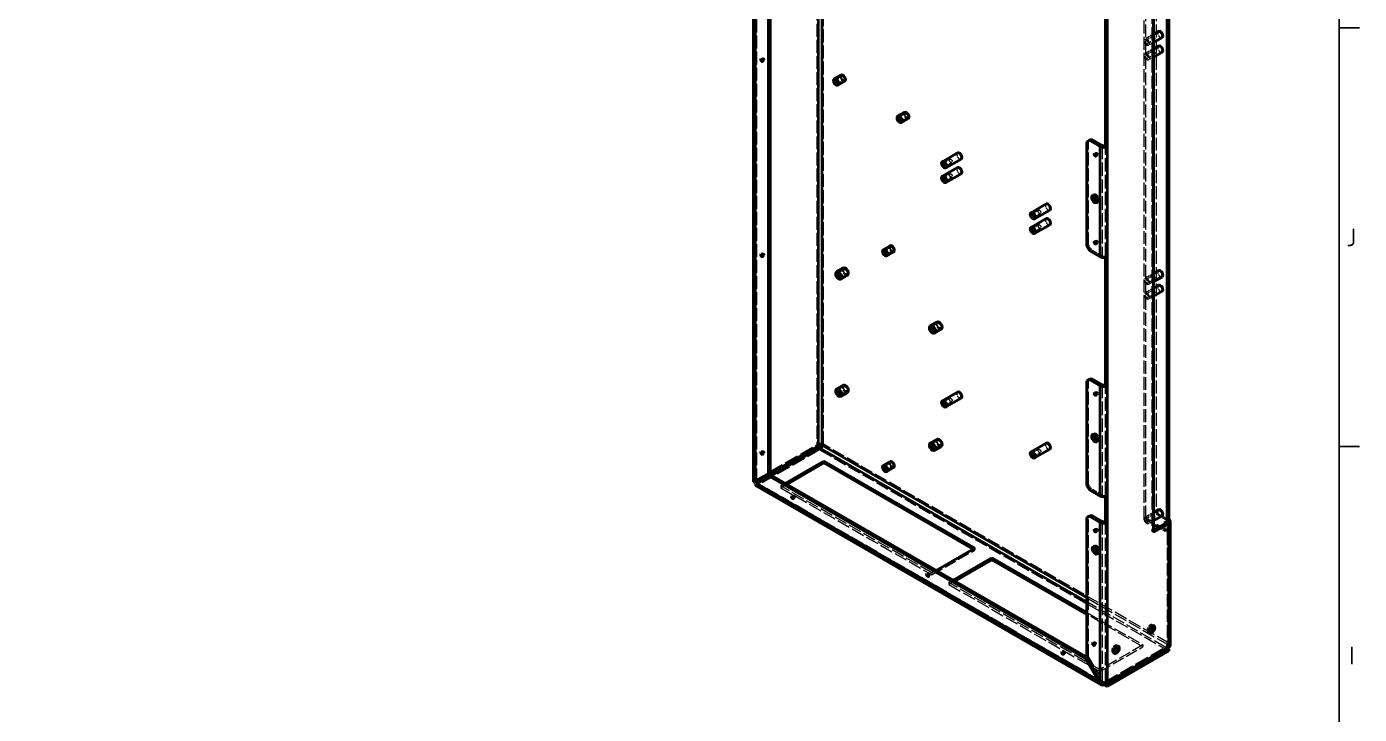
# Model space of a CAD drawing. Header units: millimetres. Extents: x 0 to 2378, y 0 to 1682.
# Drawn here: x 1898.3 to 2344.8, y 1171.7 to 1402.1 of the extents above; entities that cross this region are included whole.
import ezdxf

# ---------------------------------------------------------------- set-up
doc = ezdxf.new("R2010")
doc.units = ezdxf.units.MM
doc.header["$LTSCALE"] = 2
doc.linetypes.add('DASHED', pattern=[0.2067, 0.1654, -0.0413])
doc.layers.get('0').update_dxf_attribs({"color": 3, "lineweight": 25})
for name, color, linetype, lineweight in [('가려진 것(ISO)', 2, 'DASHED', 18), ('가려진 좁은 것(ISO)', 2, 'DASHED', 18), ('가시적인 것(ISO)', 3, 'Continuous', 40), ('가시적인 좁은 것(ISO)', 3, 'Continuous', 35), ('경계(ISO)', 7, 'Continuous', 25)]:
    doc.layers.add(name, color=color, linetype=linetype, lineweight=lineweight)
doc.styles.add('문자 텍스트_PSTEK_POSCO', font='isocp.shx')

# ---------------------------------------------------------------- blocks, each defined once
blk = doc.blocks.new('경계 Default Border')
at = {"layer": '경계(ISO)'}
for p, q in [((1169, 700.83), (1172.4, 700.83)), ((1169, 630.75), (1172.4, 630.75))]:
    blk.add_line(p, q, dxfattribs=at)
at = {"layer": '경계(ISO)', "flags": 128}
blk.add_lwpolyline([(20, 20), (20, 821), (1169, 821), (1169, 20), (20, 20)], dxfattribs=at)
at = {"layer": '경계(ISO)', "color": 2, "char_height": 3, "attachment_point": 7, "style": '문자 텍스트_PSTEK_POSCO'}
for s, insert in [('J', (1170.23, 664.26)), ('I', (1170.71, 594.21))]:
    blk.add_mtext(s, dxfattribs=dict(at, insert=insert))

msp = doc.modelspace()

# ---------------------------------------------------------------- linework, layer by layer
at = {"layer": '가려진 것(ISO)', "ltscale": 13.032638}
msp.add_line((2142.666, 1249.653), (2142.666, 1535.958), dxfattribs=at)
at = {"layer": '가려진 것(ISO)', "ltscale": 12.993296}
msp.add_line((2273.291, 1237.421), (2273.291, 1483.339), dxfattribs=at)
at = {"layer": '가려진 것(ISO)', "ltscale": 13.116164}
for p, q in [((2276.119, 1239.063), (2276.119, 1478.441)), ((2276.685, 1478.766), (2276.685, 1239.388)), ((2275.271, 1472.414), (2275.271, 1233.036))]:
    msp.add_line(p, q, dxfattribs=at)
at = {"layer": '가려진 것(ISO)', "ltscale": 13.118032}
msp.add_line((2272.725, 1237.096), (2272.725, 1476.507), dxfattribs=at)
at = {"layer": '가려진 것(ISO)', "ltscale": 3.840503}
for p, q in [((2275.836, 1399.531), (2272.985, 1397.889)), ((2275.836, 1394.626), (2272.985, 1392.984)), ((2275.836, 1319.411), (2272.985, 1317.769)), ((2275.836, 1314.506), (2272.985, 1312.864)), ((2275.836, 1239.292), (2272.985, 1237.65))]:
    msp.add_line(p, q, dxfattribs=at)
at = {"layer": '가려진 것(ISO)', "ltscale": 3.047415}
for p, q in [((2275.513, 1398.731), (2273.25, 1397.428)), ((2276.16, 1397.607), (2273.897, 1396.304)), ((2275.513, 1393.826), (2273.25, 1392.523)), ((2276.16, 1392.702), (2273.897, 1391.399)), ((2171.427, 1385.406), (2169.164, 1384.103)), ((2172.074, 1384.282), (2169.811, 1382.979)), ((2192.711, 1372.904), (2190.448, 1371.601)), ((2193.358, 1371.78), (2191.095, 1370.477)), ((2207.631, 1357.702), (2205.368, 1356.399)), ((2208.278, 1356.579), (2206.015, 1355.276)), ((2207.631, 1352.797), (2205.368, 1351.494)), ((2208.278, 1351.673), (2206.015, 1350.37)), ((2237.329, 1340.6), (2235.066, 1339.297)), ((2237.329, 1335.695), (2235.066, 1334.392)), ((2237.976, 1339.476), (2235.713, 1338.173)), ((2237.976, 1334.571), (2235.713, 1333.268)), ((2187.832, 1328.214), (2185.569, 1326.911)), ((2188.479, 1327.09), (2186.216, 1325.787)), ((2172.186, 1320.731), (2169.923, 1319.428)), ((2173.011, 1319.298), (2170.749, 1317.995)), ((2275.513, 1318.612), (2273.25, 1317.309)), ((2276.16, 1317.488), (2273.897, 1316.185)), ((2275.513, 1313.706), (2273.25, 1312.403)), ((2276.16, 1312.583), (2273.897, 1311.28)), ((2203.582, 1302.651), (2201.319, 1301.348)), ((2204.407, 1301.218), (2202.144, 1299.915)), ((2172.186, 1281.488), (2169.923, 1280.185)), ((2173.011, 1280.055), (2170.749, 1278.752)), ((2207.631, 1277.583), (2205.368, 1276.28)), ((2208.278, 1276.459), (2206.015, 1275.156)), ((2203.582, 1263.409), (2201.319, 1262.106)), ((2204.407, 1261.976), (2202.144, 1260.673)), ((2237.329, 1260.481), (2235.066, 1259.178)), ((2237.976, 1259.357), (2235.713, 1258.054)), ((2187.832, 1255.943), (2185.569, 1254.64)), ((2188.479, 1254.819), (2186.216, 1253.516)), ((2275.513, 1238.492), (2273.25, 1237.189)), ((2276.16, 1237.368), (2273.897, 1236.065))]:
    msp.add_line(p, q, dxfattribs=at)
at = {"layer": '가려진 것(ISO)', "ltscale": 2.254327}
for p, q in [((2275.836, 1396.808), (2274.162, 1395.844)), ((2275.836, 1391.902), (2274.162, 1390.939)), ((2275.836, 1316.688), (2274.162, 1315.724)), ((2275.836, 1311.783), (2274.162, 1310.819)), ((2275.836, 1236.568), (2274.162, 1235.605))]:
    msp.add_line(p, q, dxfattribs=at)
at = {"layer": '가려진 것(ISO)', "ltscale": 0.761779}
for p, q in [((2144.918, 1391.603), (2144.352, 1391.277)), ((2145.408, 1390.751), (2144.843, 1390.425)), ((2254.057, 1363.868), (2253.492, 1363.543)), ((2256.64, 1359.886), (2256.075, 1359.56)), ((2257.131, 1359.034), (2256.566, 1358.708)), ((2255.975, 1345.916), (2255.409, 1345.59)), ((2257.372, 1343.49), (2256.807, 1343.164)), ((2144.918, 1326.199), (2144.352, 1325.873)), ((2253.492, 1328.552), (2254.057, 1328.877)), ((2254.906, 1327.408), (2254.34, 1327.082)), ((2256.64, 1330.454), (2256.075, 1330.129)), ((2257.131, 1329.602), (2256.566, 1329.276)), ((2145.408, 1325.347), (2144.843, 1325.021)), ((2259.714, 1325.29), (2260.28, 1324.965)), ((2254.057, 1283.749), (2253.492, 1283.423)), ((2256.64, 1279.767), (2256.075, 1279.441)), ((2257.131, 1278.914), (2256.566, 1278.588)), ((2255.975, 1265.796), (2255.409, 1265.471)), ((2144.918, 1259.978), (2144.352, 1259.652)), ((2163.548, 1261.869), (2162.982, 1262.195)), ((2163.548, 1261.677), (2162.982, 1262.003)), ((2163.948, 1260.985), (2163.948, 1260.33)), ((2164.113, 1260.889), (2164.113, 1260.235)), ((2164.679, 1261.869), (2165.245, 1262.195)), ((2257.372, 1263.37), (2256.807, 1263.044)), ((2145.408, 1259.125), (2144.843, 1258.8)), ((2143.3, 1249.097), (2142.735, 1248.771)), ((2150.961, 1248.266), (2150.961, 1247.612)), ((2253.492, 1248.432), (2254.057, 1248.758)), ((2254.906, 1247.288), (2254.34, 1246.962)), ((2155.241, 1245.122), (2154.676, 1244.796)), ((2155.732, 1244.269), (2155.167, 1243.943)), ((2259.714, 1245.171), (2260.28, 1244.845)), ((2254.057, 1237.966), (2253.492, 1237.64)), ((2273.291, 1237.421), (2272.725, 1237.096)), ((2276.119, 1239.063), (2276.685, 1239.388)), ((2256.64, 1233.984), (2256.075, 1233.658)), ((2257.131, 1233.132), (2256.566, 1232.806)), ((2275.271, 1233.036), (2275.836, 1233.362)), ((2275.271, 1233.036), (2275.836, 1232.71)), ((2279.796, 1236.294), (2280.362, 1236.62)), ((2280.362, 1233.349), (2279.796, 1233.024)), ((2280.928, 1236.294), (2280.362, 1236.62)), ((2280.928, 1233.024), (2280.362, 1233.349)), ((2280.362, 1232.698), (2280.928, 1233.024)), ((2256.187, 1228.231), (2255.622, 1227.905)), ((2216.015, 1227.418), (2216.015, 1226.764)), ((2257.585, 1225.804), (2257.019, 1225.478)), ((2200.496, 1219.061), (2199.93, 1218.735)), ((2201.59, 1219.111), (2201.59, 1218.457)), ((2200.987, 1218.209), (2200.421, 1217.883)), ((2207.247, 1215.853), (2207.247, 1215.199)), ((2275.404, 1201.712), (2275.969, 1201.387)), ((2274.006, 1199.286), (2274.572, 1198.96)), ((2245.751, 1193), (2245.185, 1192.675)), ((2256.075, 1195.967), (2255.509, 1195.641)), ((2256.566, 1195.114), (2256, 1194.789)), ((2262.127, 1192.445), (2262.693, 1192.119)), ((2263.524, 1194.871), (2264.09, 1194.546)), ((2272.301, 1195.005), (2272.301, 1194.351)), ((2279.796, 1194.272), (2279.796, 1193.618)), ((2280.362, 1195.252), (2280.928, 1195.577)), ((2246.242, 1192.148), (2245.676, 1191.822)), ((2253.492, 1190.685), (2254.057, 1191.011)), ((2257.876, 1186.698), (2257.876, 1186.044)), ((2258.583, 1183.173), (2258.017, 1182.847))]:
    msp.add_line(p, q, dxfattribs=at)
at = {"layer": '가려진 것(ISO)', "ltscale": 1.616089}
for p, q in [((2254.906, 1364.361), (2254.057, 1363.868)), ((2254.057, 1328.877), (2254.906, 1327.408)), ((2254.906, 1284.241), (2254.057, 1283.749)), ((2254.057, 1248.758), (2254.906, 1247.288)), ((2254.906, 1238.459), (2254.057, 1237.966))]:
    msp.add_line(p, q, dxfattribs=at)
at = {"layer": '가려진 것(ISO)', "ltscale": 12.941461}
for p, q in [((2254.057, 1328.877), (2254.057, 1363.868)), ((2254.057, 1248.758), (2254.057, 1283.749))]:
    msp.add_line(p, q, dxfattribs=at)
at = {"layer": '가려진 것(ISO)', "ltscale": 4.952111}
for p, q in [((2258.583, 1325.29), (2254.906, 1327.408)), ((2258.583, 1245.171), (2254.906, 1247.288))]:
    msp.add_line(p, q, dxfattribs=at)
at = {"layer": '가려진 것(ISO)', "ltscale": 0.624411}
for p, q in [((2259.714, 1324.754), (2259.714, 1325.29)), ((2259.714, 1244.635), (2259.714, 1245.171))]:
    msp.add_line(p, q, dxfattribs=at)
at = {"layer": '가려진 것(ISO)', "ltscale": 14.126754}
for p, q in [((2142.335, 1250.113), (2162.982, 1262.003)), ((2163.948, 1260.33), (2143.3, 1248.44)), ((2259.714, 1182.71), (2280.362, 1194.6))]:
    msp.add_line(p, q, dxfattribs=at)
at = {"layer": '가려진 것(ISO)', "ltscale": 0.223049}
for p, q in [((2162.982, 1262.003), (2162.982, 1262.195)), ((2164.113, 1260.235), (2163.948, 1260.33)), ((2253.492, 1190.874), (2253.657, 1190.779))]:
    msp.add_line(p, q, dxfattribs=at)
at = {"layer": '가려진 것(ISO)', "ltscale": 10.946984}
for p, q in [((2143.3, 1249.097), (2147.826, 1251.723)), ((2258.183, 1182.94), (2253.657, 1190.779)), ((2254.057, 1191.011), (2258.583, 1183.173))]:
    msp.add_line(p, q, dxfattribs=at)
at = {"layer": '가려진 것(ISO)', "ltscale": 6.121499}
msp.add_line((2147.845, 1251.712), (2143.3, 1249.094), dxfattribs=at)
at = {"layer": '가려진 것(ISO)', "ltscale": 13.191597}
msp.add_line((2258.75, 1182.342), (2143.066, 1248.96), dxfattribs=at)
at = {"layer": '가려진 것(ISO)', "ltscale": 1.931167}
for p, q in [((2150.961, 1248.266), (2152.395, 1249.092)), ((2203.024, 1219.937), (2201.59, 1219.111)), ((2207.247, 1215.853), (2208.681, 1216.679))]:
    msp.add_line(p, q, dxfattribs=at)
at = {"layer": '가려진 것(ISO)', "ltscale": 2.695997}
for p, q in [((2152.963, 1248.765), (2150.961, 1247.612)), ((2209.249, 1216.352), (2207.247, 1215.199))]:
    msp.add_line(p, q, dxfattribs=at)
at = {"layer": '가려진 것(ISO)', "ltscale": 13.322913}
for p, q in [((2201.59, 1219.111), (2150.961, 1248.266)), ((2150.961, 1247.612), (2201.59, 1218.457)), ((2257.876, 1186.698), (2207.247, 1215.853)), ((2207.247, 1215.199), (2257.876, 1186.044))]:
    msp.add_line(p, q, dxfattribs=at)
at = {"layer": '가려진 것(ISO)', "ltscale": 12.630143}
msp.add_line((2254.057, 1191.011), (2254.057, 1237.966), dxfattribs=at)
at = {"layer": '가려진 것(ISO)', "ltscale": 4.190233}
msp.add_line((2275.836, 1235.304), (2272.725, 1237.096), dxfattribs=at)
at = {"layer": '가려진 것(ISO)', "ltscale": 12.094824}
msp.add_line((2280.362, 1233.349), (2273.291, 1237.421), dxfattribs=at)
at = {"layer": '가려진 것(ISO)', "ltscale": 5.71399}
for p, q in [((2280.362, 1236.62), (2276.119, 1239.063)), ((2276.685, 1239.388), (2280.928, 1236.945))]:
    msp.add_line(p, q, dxfattribs=at)
at = {"layer": '가려진 것(ISO)', "ltscale": 3.062176}
msp.add_line((2279.796, 1233.024), (2277.522, 1234.333), dxfattribs=at)
at = {"layer": '가려진 것(ISO)', "ltscale": 3.050355}
for p, q in [((2279.796, 1233.024), (2279.796, 1235.642)), ((2280.362, 1233.349), (2280.362, 1235.968))]:
    msp.add_line(p, q, dxfattribs=at)
at = {"layer": '가려진 것(ISO)', "ltscale": 12.524861}
msp.add_line((2280.596, 1233.024), (2280.596, 1194.926), dxfattribs=at)
at = {"layer": '가려진 것(ISO)', "ltscale": 0.758838}
msp.add_line((2280.928, 1236.294), (2280.928, 1235.642), dxfattribs=at)
at = {"layer": '가려진 것(ISO)', "ltscale": 12.33672}
for p, q in [((2201.59, 1218.457), (2216.015, 1226.764)), ((2272.301, 1195.005), (2257.876, 1186.698)), ((2257.876, 1186.044), (2272.301, 1194.351))]:
    msp.add_line(p, q, dxfattribs=at)
at = {"layer": '가려진 것(ISO)', "ltscale": 0.764731}
msp.add_line((2216.015, 1226.764), (2215.447, 1227.091), dxfattribs=at)
at = {"layer": '가려진 것(ISO)', "ltscale": 12.868892}
for p, q in [((2253.492, 1205.836), (2272.301, 1195.005)), ((2272.301, 1194.351), (2253.492, 1205.182))]:
    msp.add_line(p, q, dxfattribs=at)
at = {"layer": '가려진 것(ISO)', "ltscale": 0.758826}
msp.add_line((2280.36, 1193.947), (2279.796, 1194.272), dxfattribs=at)
at = {"layer": '가려진 것(ISO)', "ltscale": 1.523657}
msp.add_line((2279.796, 1193.618), (2280.928, 1192.966), dxfattribs=at)
at = {"layer": '가려진 것(ISO)', "ltscale": 0.222007}
msp.add_line((2253.657, 1190.779), (2253.493, 1190.684), dxfattribs=at)
at = {"layer": '가려진 것(ISO)', "ltscale": 0.221659}
msp.add_line((2258.183, 1182.94), (2258.018, 1182.846), dxfattribs=at)
at = {"layer": '가려진 것(ISO)', "ltscale": 0.329824}
msp.add_line((2259.314, 1182.286), (2259.559, 1182.145), dxfattribs=at)
at = {"layer": '가려진 것(ISO)', "ltscale": 7.060761}
for centre in [(2273.574, 1396.866), (2273.574, 1391.961), (2273.574, 1316.747), (2273.574, 1311.841), (2273.574, 1236.627)]:
    msp.add_ellipse(centre, major_axis=(-0.589, 1.023), ratio=0.5780931, dxfattribs=at)
at = {"layer": '가려진 것(ISO)', "ltscale": 3.879783}
for centre in [(2275.836, 1398.169), (2273.574, 1396.866), (2275.836, 1393.264), (2273.574, 1391.961), (2171.75, 1384.844), (2193.034, 1372.342), (2207.954, 1357.141), (2207.954, 1352.235), (2237.653, 1340.038), (2237.653, 1335.133), (2188.155, 1327.652), (2273.574, 1316.747), (2275.836, 1318.05), (2275.836, 1313.144), (2273.574, 1311.841), (2207.954, 1277.021), (2237.653, 1259.919), (2188.155, 1255.381), (2273.574, 1236.627), (2275.836, 1237.93)]:
    msp.add_ellipse(centre, major_axis=(-0.324, 0.562), ratio=0.5780931, dxfattribs=at)
at = {"layer": '가려진 것(ISO)', "ltscale": 3.530331}
for centre in [(2278.099, 1399.472), (2278.099, 1394.567), (2171.75, 1384.844), (2193.034, 1372.342), (2210.783, 1358.769), (2210.783, 1353.864), (2240.481, 1341.667), (2240.481, 1336.762), (2188.155, 1327.652), (2278.099, 1319.353), (2278.099, 1314.448), (2210.783, 1278.65), (2240.481, 1261.548), (2188.155, 1255.381), (2278.099, 1239.233)]:
    msp.add_ellipse(centre, major_axis=(0.589, -1.023), ratio=0.5780931, start_param=3.1415927, end_param=6.2831853, dxfattribs=at)
at = {"layer": '가려진 것(ISO)', "ltscale": 2.942724}
for centre in [(2145.163, 1391.177), (2256.886, 1359.46), (2145.163, 1325.773), (2256.886, 1330.028), (2256.886, 1279.34), (2145.163, 1259.552), (2155.487, 1244.695), (2256.886, 1233.558), (2200.742, 1218.635), (2245.996, 1192.574), (2256.32, 1195.54)]:
    msp.add_ellipse(centre, major_axis=(-0.245, 0.426), ratio=0.5780931, dxfattribs=at)
at = {"layer": '가려진 것(ISO)', "ltscale": 5.295444}
for centre, major_axis in [((2256.674, 1344.703), (0.699, -1.213)), ((2256.674, 1264.583), (0.699, -1.213)), ((2256.886, 1227.017), (0.699, -1.213)), ((2274.705, 1200.499), (0.699, 1.213)), ((2262.826, 1193.658), (0.699, 1.213))]:
    msp.add_ellipse(centre, major_axis=major_axis, ratio=0.5780931, start_param=5.8680848, end_param=9.8398785, dxfattribs=at)
at = {"layer": '가려진 것(ISO)', "ltscale": 1.196656}
for centre, major_axis, ratio, start_param, end_param in [((2259.149, 1325.616), (-0.8, 0), 0.5758617, 0.7853982, 2.3561945), ((2259.149, 1245.496), (-0.8, 0), 0.5758617, 0.7853982, 2.3561945), ((2279.796, 1233.024), (0.8, 0), 0.5758617, 5.4977871, 7.0685835), ((2279.796, 1194.926), (0.399, 0.693), 0.5780931, 3.9250571, 5.4958534), ((2279.796, 1194.926), (0.8, 0), 0.5758617, 5.4977871, 7.0685835), ((2279.796, 1194.926), (1.6, 0), 0.5758617, 0, 0.7853982)]:
    msp.add_ellipse(centre, major_axis=major_axis, ratio=ratio, start_param=start_param, end_param=end_param, dxfattribs=at)
at = {"layer": '가려진 것(ISO)', "ltscale": 4.128709}
for centre in [(2172.599, 1320.014), (2203.994, 1301.935), (2172.599, 1280.772), (2203.994, 1262.692)]:
    msp.add_ellipse(centre, major_axis=(0.689, -1.196), ratio=0.5780931, start_param=3.1415927, end_param=6.2831853, dxfattribs=at)
at = {"layer": '가려진 것(ISO)', "ltscale": 4.94729}
for centre in [(2172.599, 1320.014), (2203.994, 1301.935), (2172.599, 1280.772), (2203.994, 1262.692)]:
    msp.add_ellipse(centre, major_axis=(-0.413, 0.716), ratio=0.5780931, dxfattribs=at)
at = {"layer": '가려진 것(ISO)', "ltscale": 2.393412}
for centre, major_axis, ratio, start_param, end_param in [((2164.113, 1261.543), (1.6, 0), 0.5758617, 0.7853982, 2.3561945), ((2164.113, 1261.543), (-0.798, -1.387), 0.5780931, 0.7834645, 2.3542608), ((2279.796, 1194.926), (-0.798, -1.387), 0.5780931, 0.7834645, 2.3542608)]:
    msp.add_ellipse(centre, major_axis=major_axis, ratio=ratio, start_param=start_param, end_param=end_param, dxfattribs=at)
at = {"layer": '가려진 것(ISO)', "ltscale": 1.455164}
for centre, major_axis, ratio, start_param, end_param in [((2143.866, 1249.423), (0.8, 0.462), 0.0016725, 2.3552276, 3.9260239), ((2258.749, 1183.266), (0.566, -0.979), 0.5769785, 4.7114221, 6.2822185)]:
    msp.add_ellipse(centre, major_axis=major_axis, ratio=ratio, start_param=start_param, end_param=end_param, dxfattribs=at)
at = {"layer": '가려진 것(ISO)', "ltscale": 0.80604}
msp.add_ellipse((2259.149, 1183.498), major_axis=(0.566, -0.979), ratio=0.5769785, start_param=4.7114221, end_param=5.4968203, dxfattribs=at)
at = {"layer": '가려진 것(ISO)', "ltscale": 0.598278}
msp.add_ellipse((2259.149, 1183.036), major_axis=(0.8, 0), ratio=0.5758617, start_param=4.712389, end_param=5.4977871, dxfattribs=at)
at = {"layer": '가려진 것(ISO)', "ltscale": 1.22289}
msp.add_open_spline([(2141.867, 1249.653), (2141.866, 1249.677), (2141.872, 1249.703), (2141.885, 1249.73), (2141.937, 1249.84), (2142.097, 1249.976), (2142.335, 1250.113)], degree=3, knots=[-0.78539816, -0.78539816, -0.78539816, -0.78539816, -0.62965502, -0.62965502, -0.62965502, 0, 0, 0, 0], dxfattribs=at)
at = {"layer": '가려진 것(ISO)', "ltscale": 0.943371}
msp.add_open_spline([(2142.663, 1249.653), (2142.626, 1249.653), (2142.596, 1249.651), (2142.558, 1249.648), (2142.552, 1249.647), (2142.548, 1249.647), (2142.548, 1249.647), (2142.548, 1249.647), (2142.557, 1249.648), (2142.587, 1249.656), (2142.61, 1249.662), (2142.665, 1249.68), (2142.699, 1249.692), (2142.776, 1249.725), (2142.821, 1249.746), (2142.877, 1249.776), (2142.887, 1249.782), (2142.898, 1249.788)], degree=3, knots=[0.00122001, 0.00122001, 0.00122001, 0.00122001, 0.0445376, 0.0445376, 0.08531395, 0.08531395, 0.08561374, 0.08561374, 0.12270622, 0.12270622, 0.15867402, 0.15867402, 0.1963105, 0.1963105, 0.23809845, 0.23809845, 0.24789216, 0.24789216, 0.24789216, 0.24789216], dxfattribs=at)
at = {"layer": '가려진 것(ISO)', "ltscale": 1.218876}
msp.add_open_spline([(2143.3, 1248.44), (2143.005, 1248.27), (2142.774, 1248.209), (2142.667, 1248.268)], degree=3, dxfattribs=at)
at = {"layer": '가려진 것(ISO)', "ltscale": 0.931842}
msp.add_open_spline([(2143.298, 1249.096), (2143.239, 1249.061), (2143.185, 1249.024), (2143.101, 1248.959), (2143.068, 1248.93), (2143.026, 1248.891), (2143.014, 1248.877), (2143.006, 1248.868), (2143.005, 1248.867), (2143.005, 1248.867), (2143.006, 1248.868), (2143.013, 1248.878), (2143.022, 1248.89), (2143.043, 1248.922), (2143.054, 1248.94), (2143.066, 1248.96)], degree=3, knots=[0, 0, 0, 0, 0.05443853, 0.05443853, 0.10276192, 0.10276192, 0.14297232, 0.14297232, 0.16065327, 0.16065327, 0.17932472, 0.17932472, 0.21540633, 0.21540633, 0.24351067, 0.24351067, 0.24351067, 0.24351067], dxfattribs=at)
at = {"layer": '가려진 것(ISO)', "ltscale": 0.761779}
msp.add_open_spline([(2259.149, 1182.575), (2259.149, 1182.498), (2259.149, 1182.422), (2259.149, 1182.268), (2259.149, 1182.191), (2259.149, 1182.114)], degree=3, knots=[0, 0, 0, 0, 0.1, 0.1, 0.2, 0.2, 0.2, 0.2], dxfattribs=at)
at = {"layer": '가려진 것(ISO)', "ltscale": 0.194407}
msp.add_open_spline([(2259.314, 1182.286), (2259.314, 1182.231), (2259.314, 1182.175), (2259.314, 1182.119)], degree=3, dxfattribs=at)
at = {"layer": '가려진 좁은 것(ISO)', "ltscale": 13.032638}
for p, q in [((2162.982, 1548.5), (2162.982, 1262.195)), ((2165.245, 1262.195), (2165.245, 1548.5))]:
    msp.add_line(p, q, dxfattribs=at)
at = {"layer": '가려진 좁은 것(ISO)', "ltscale": 12.990534}
msp.add_line((2142.9, 1249.79), (2142.9, 1535.17), dxfattribs=at)
at = {"layer": '가려진 좁은 것(ISO)', "ltscale": 13.66715}
for p, q in [((2258.583, 1362.243), (2258.583, 1325.29)), ((2259.714, 1325.29), (2259.714, 1362.243)), ((2258.583, 1282.124), (2258.583, 1245.171)), ((2259.714, 1245.171), (2259.714, 1282.124))]:
    msp.add_line(p, q, dxfattribs=at)
at = {"layer": '가려진 좁은 것(ISO)', "ltscale": 13.191421}
for p, q in [((2164.113, 1260.235), (2279.796, 1193.618)), ((2280.928, 1195.577), (2165.245, 1262.195))]:
    msp.add_line(p, q, dxfattribs=at)
at = {"layer": '가려진 좁은 것(ISO)', "ltscale": 0.761779}
for p, q in [((2142.9, 1249.787), (2142.335, 1250.113)), ((2143.3, 1248.44), (2143.3, 1249.094)), ((2280.362, 1194.6), (2280.928, 1194.274)), ((2260.28, 1182.384), (2259.714, 1182.71))]:
    msp.add_line(p, q, dxfattribs=at)
at = {"layer": '가려진 좁은 것(ISO)', "ltscale": 13.100196}
msp.add_line((2258.183, 1182.94), (2143.3, 1249.097), dxfattribs=at)
at = {"layer": '가려진 좁은 것(ISO)', "ltscale": 13.229207}
for p, q in [((2143.3, 1249.094), (2259.314, 1182.286)), ((2259.314, 1181.632), (2143.3, 1248.44))]:
    msp.add_line(p, q, dxfattribs=at)
at = {"layer": '가려진 좁은 것(ISO)', "ltscale": 13.109643}
msp.add_line((2258.583, 1236.341), (2258.583, 1183.173), dxfattribs=at)
at = {"layer": '가려진 좁은 것(ISO)', "ltscale": 13.223674}
msp.add_line((2259.714, 1182.71), (2259.714, 1236.341), dxfattribs=at)
at = {"layer": '가려진 좁은 것(ISO)', "ltscale": 0.758838}
msp.add_line((2280.362, 1232.698), (2280.362, 1233.349), dxfattribs=at)
at = {"layer": '가려진 좁은 것(ISO)', "ltscale": 12.524861}
msp.add_line((2280.362, 1232.698), (2280.362, 1194.6), dxfattribs=at)
at = {"layer": '가려진 좁은 것(ISO)', "ltscale": 13.131522}
msp.add_line((2253.492, 1210.725), (2280.362, 1195.252), dxfattribs=at)
at = {"layer": '가려진 좁은 것(ISO)', "ltscale": 12.855069}
msp.add_line((2279.796, 1194.272), (2253.492, 1209.42), dxfattribs=at)
at = {"layer": '가시적인 것(ISO)'}
for p, q in [((2141.866, 1249.653), (2141.866, 1535.958)), ((2147.426, 1527.142), (2147.426, 1252.416)), ((2146.86, 1527.006), (2146.86, 1252.09)), ((2280.362, 1474.694), (2280.362, 1235.968)), ((2280.928, 1475.02), (2280.928, 1236.294)), ((2275.836, 1232.71), (2275.836, 1472.088)), ((2259.714, 1362.243), (2259.714, 1404.874)), ((2260.28, 1405.084), (2260.28, 1361.918)), ((2277.51, 1400.495), (2275.836, 1399.531)), ((2278.688, 1398.45), (2275.836, 1396.808)), ((2277.51, 1395.59), (2275.836, 1394.626)), ((2278.688, 1393.545), (2275.836, 1391.902)), ((2171.161, 1385.866), (2168.899, 1384.563)), ((2172.339, 1383.821), (2170.076, 1382.518)), ((2192.445, 1373.364), (2190.183, 1372.061)), ((2193.623, 1371.319), (2191.36, 1370.016)), ((2253.492, 1363.543), (2254.34, 1364.035)), ((2253.492, 1328.552), (2253.492, 1363.543)), ((2254.34, 1364.035), (2254.906, 1364.361)), ((2258.017, 1361.918), (2254.34, 1364.035)), ((2254.906, 1364.361), (2258.583, 1362.243)), ((2260.28, 1361.918), (2259.714, 1362.243)), ((2210.194, 1359.792), (2205.102, 1356.86)), ((2211.371, 1357.747), (2206.28, 1354.815)), ((2210.194, 1354.887), (2205.102, 1351.955)), ((2211.371, 1352.841), (2206.28, 1349.91)), ((2239.892, 1342.69), (2234.801, 1339.758)), ((2241.07, 1340.645), (2235.979, 1337.713)), ((2239.892, 1337.784), (2234.801, 1334.853)), ((2241.07, 1335.739), (2235.979, 1332.807)), ((2187.566, 1328.675), (2185.304, 1327.372)), ((2188.744, 1326.629), (2186.481, 1325.326)), ((2254.34, 1327.082), (2253.492, 1328.552)), ((2254.34, 1327.082), (2258.017, 1324.965)), ((2259.714, 1282.124), (2259.714, 1324.754)), ((2260.28, 1324.965), (2260.28, 1281.798)), ((2171.91, 1321.21), (2169.647, 1319.907)), ((2173.287, 1318.818), (2171.025, 1317.515)), ((2277.51, 1320.375), (2275.836, 1319.411)), ((2278.688, 1318.33), (2275.836, 1316.688)), ((2277.51, 1315.47), (2275.836, 1314.506)), ((2278.688, 1313.425), (2275.836, 1311.783)), ((2203.306, 1303.131), (2201.043, 1301.828)), ((2204.683, 1300.739), (2202.42, 1299.436)), ((2171.91, 1281.968), (2169.647, 1280.665)), ((2253.492, 1283.423), (2254.34, 1283.915)), ((2253.492, 1248.432), (2253.492, 1283.423)), ((2254.34, 1283.915), (2254.906, 1284.241)), ((2258.017, 1281.798), (2254.34, 1283.915)), ((2254.906, 1284.241), (2258.583, 1282.124)), ((2260.28, 1281.798), (2259.714, 1282.124)), ((2173.287, 1279.576), (2171.025, 1278.273)), ((2210.194, 1279.672), (2205.102, 1276.74)), ((2211.371, 1277.627), (2206.28, 1274.695)), ((2203.306, 1263.888), (2201.043, 1262.585)), ((2163.548, 1261.677), (2142.9, 1249.787)), ((2163.948, 1260.985), (2147.845, 1251.712)), ((2163.548, 1261.869), (2163.548, 1261.677)), ((2164.113, 1260.889), (2163.948, 1260.985)), ((2204.683, 1261.497), (2202.42, 1260.193)), ((2239.892, 1262.57), (2234.801, 1259.638)), ((2241.07, 1260.525), (2235.979, 1257.593)), ((2152.395, 1249.092), (2165.386, 1256.573)), ((2165.386, 1255.919), (2152.963, 1248.765)), ((2165.386, 1256.573), (2216.015, 1227.418)), ((2165.386, 1256.573), (2165.386, 1255.919)), ((2215.447, 1227.091), (2165.386, 1255.919)), ((2187.566, 1256.403), (2185.304, 1255.1)), ((2146.86, 1252.09), (2142.335, 1249.464)), ((2142.735, 1248.771), (2147.26, 1251.397)), ((2142.9, 1249.79), (2147.426, 1252.416)), ((2147.426, 1252.416), (2146.86, 1252.09)), ((2147.826, 1251.723), (2147.26, 1251.397)), ((2147.26, 1251.397), (2253.092, 1190.453)), ((2147.826, 1251.723), (2253.492, 1190.874)), ((2188.744, 1254.358), (2186.481, 1253.055)), ((2142.9, 1249.79), (2142.335, 1249.464)), ((2258.351, 1181.649), (2142.667, 1248.267)), ((2254.34, 1246.962), (2253.492, 1248.432)), ((2254.34, 1246.962), (2258.017, 1244.845)), ((2259.714, 1236.341), (2259.714, 1244.635)), ((2260.28, 1244.845), (2260.28, 1236.015)), ((2253.492, 1237.64), (2254.34, 1238.133)), ((2253.492, 1190.685), (2253.492, 1237.64)), ((2254.34, 1238.133), (2254.906, 1238.459)), ((2258.017, 1236.015), (2254.34, 1238.133)), ((2254.906, 1238.459), (2258.583, 1236.341)), ((2277.51, 1240.256), (2275.836, 1239.292)), ((2278.688, 1238.211), (2275.836, 1236.568)), ((2260.28, 1236.015), (2259.714, 1236.341)), ((2275.836, 1233.362), (2280.362, 1235.968)), ((2280.928, 1235.642), (2275.836, 1232.71)), ((2277.522, 1234.333), (2275.836, 1235.304)), ((2279.796, 1236.294), (2280.362, 1235.968)), ((2279.796, 1235.642), (2279.796, 1236.294)), ((2280.928, 1236.294), (2280.362, 1235.968)), ((2281.396, 1236.294), (2281.396, 1194.926)), ((2216.015, 1227.418), (2203.024, 1219.937)), ((2208.681, 1216.679), (2221.672, 1224.16)), ((2221.672, 1223.506), (2209.249, 1216.352)), ((2221.672, 1224.16), (2253.492, 1205.836)), ((2221.672, 1224.16), (2221.672, 1223.506)), ((2253.492, 1205.182), (2221.672, 1223.506)), ((2280.928, 1194.274), (2260.28, 1182.384)), ((2260.28, 1181.73), (2280.928, 1193.62)), ((2260.28, 1181.076), (2280.928, 1192.966)), ((2280.928, 1193.62), (2280.36, 1193.947)), ((2280.928, 1192.966), (2280.928, 1193.62)), ((2253.493, 1190.684), (2253.092, 1190.453)), ((2253.092, 1190.453), (2257.617, 1182.615)), ((2258.017, 1182.847), (2253.492, 1190.685)), ((2258.018, 1182.846), (2257.617, 1182.615)), ((2260.28, 1181.076), (2259.314, 1181.632)), ((2259.559, 1182.145), (2260.28, 1181.73)), ((2260.28, 1181.73), (2260.28, 1181.076))]:
    msp.add_line(p, q, dxfattribs=at)
for centre, major_axis, ratio, start_param, end_param in [((2278.099, 1399.472), (-0.589, 1.023), 0.5780931, 3.1415927, 6.2831853), ((2278.099, 1394.567), (-0.589, 1.023), 0.5780931, 3.1415927, 6.2831853), ((2171.75, 1384.844), (-0.589, 1.023), 0.5780931, 3.1415927, 6.2831853), ((2193.034, 1372.342), (-0.589, 1.023), 0.5780931, 3.1415927, 6.2831853), ((2259.149, 1362.569), (-1.6, 0), 0.5758617, 0.7853982, 2.3561945), ((2259.149, 1362.569), (0.8, 0), 0.5758617, 3.9269908, 5.4977871), ((2210.783, 1358.769), (-0.589, 1.023), 0.5780931, 3.1415927, 6.2831853), ((2210.783, 1353.864), (-0.589, 1.023), 0.5780931, 3.1415927, 6.2831853), ((2256.674, 1344.703), (0.699, -1.213), 0.5780931, 3.5566932, 5.8680848), ((2240.481, 1341.667), (-0.589, 1.023), 0.5780931, 3.1415927, 6.2831853), ((2240.481, 1336.762), (-0.589, 1.023), 0.5780931, 3.1415927, 6.2831853), ((2188.155, 1327.652), (-0.589, 1.023), 0.5780931, 3.1415927, 6.2831853), ((2259.149, 1325.616), (1.6, 0), 0.5758617, 3.9269908, 5.4977871), ((2172.599, 1320.014), (-0.689, 1.196), 0.5780931, 3.1415927, 6.2831853), ((2278.099, 1319.353), (-0.589, 1.023), 0.5780931, 3.1415927, 6.2831853), ((2278.099, 1314.448), (-0.589, 1.023), 0.5780931, 3.1415927, 6.2831853), ((2203.994, 1301.935), (-0.689, 1.196), 0.5780931, 3.1415927, 6.2831853), ((2172.599, 1280.772), (-0.689, 1.196), 0.5780931, 3.1415927, 6.2831853), ((2259.149, 1282.45), (-1.6, 0), 0.5758617, 0.7853982, 2.3561945), ((2259.149, 1282.45), (0.8, 0), 0.5758617, 3.9269908, 5.4977871), ((2210.783, 1278.65), (-0.589, 1.023), 0.5780931, 3.1415927, 6.2831853), ((2203.994, 1262.692), (-0.689, 1.196), 0.5780931, 3.1415927, 6.2831853), ((2256.674, 1264.583), (0.699, -1.213), 0.5780931, 3.5566932, 5.8680848), ((2164.113, 1261.543), (-0.8, 0), 0.5758617, 3.9269908, 5.4977871), ((2164.113, 1261.543), (-0.399, -0.693), 0.5780931, 0.7834645, 2.3542608), ((2240.481, 1261.548), (-0.589, 1.023), 0.5780931, 3.1415927, 6.2831853), ((2188.155, 1255.381), (-0.589, 1.023), 0.5780931, 3.1415927, 6.2831853), ((2143.466, 1250.115), (0.8, 0.462), 0.0016725, 2.3552276, 3.9260239), ((2259.149, 1245.496), (1.6, 0), 0.5758617, 3.9269908, 5.4977871), ((2278.099, 1239.233), (-0.589, 1.023), 0.5780931, 3.1415927, 6.2831853), ((2279.796, 1236.294), (1.6, 0), 0.5758617, 5.4977871, 7.0685835), ((2259.149, 1236.667), (-1.6, 0), 0.5758617, 0.7853982, 2.3561945), ((2259.149, 1236.667), (0.8, 0), 0.5758617, 3.9269908, 5.4977871), ((2256.886, 1227.017), (0.699, -1.213), 0.5780931, 3.5566932, 5.8680848), ((2274.705, 1200.499), (0.699, 1.213), 0.5780931, 3.5566932, 5.8680848), ((2262.826, 1193.658), (0.699, 1.213), 0.5780931, 3.5566932, 5.8680848), ((2279.796, 1194.926), (1.6, 0), 0.5758617, 5.4977871, 6.2831853), ((2259.149, 1183.036), (-1.6, 0), 0.5758617, 1.5707963, 2.3561945)]:
    msp.add_ellipse(centre, major_axis=major_axis, ratio=ratio, start_param=start_param, end_param=end_param, dxfattribs=at)
for centre, major_axis in [((2144.597, 1390.851), (-0.245, 0.426)), ((2169.487, 1383.541), (-0.589, 1.023)), ((2169.487, 1383.541), (-0.324, 0.562)), ((2190.771, 1371.039), (-0.589, 1.023)), ((2190.771, 1371.039), (-0.324, 0.562)), ((2256.32, 1359.134), (-0.245, 0.426)), ((2205.691, 1355.838), (-0.589, 1.023)), ((2205.691, 1355.838), (-0.324, 0.562)), ((2205.691, 1350.932), (-0.589, 1.023)), ((2205.691, 1350.932), (-0.324, 0.562)), ((2256.108, 1344.377), (-0.699, 1.213)), ((2235.39, 1338.735), (-0.589, 1.023)), ((2235.39, 1338.735), (-0.324, 0.562)), ((2235.39, 1333.83), (-0.589, 1.023)), ((2235.39, 1333.83), (-0.324, 0.562)), ((2185.892, 1326.349), (-0.589, 1.023)), ((2185.892, 1326.349), (-0.324, 0.562)), ((2256.32, 1329.702), (-0.245, 0.426)), ((2144.597, 1325.447), (-0.245, 0.426)), ((2170.336, 1318.711), (-0.689, 1.196)), ((2170.336, 1318.711), (-0.413, 0.716)), ((2201.732, 1300.632), (-0.689, 1.196)), ((2201.732, 1300.632), (-0.413, 0.716)), ((2170.336, 1279.469), (-0.689, 1.196)), ((2170.336, 1279.469), (-0.413, 0.716)), ((2256.32, 1279.015), (-0.245, 0.426)), ((2205.691, 1275.718), (-0.589, 1.023)), ((2205.691, 1275.718), (-0.324, 0.562)), ((2256.108, 1264.257), (-0.699, 1.213)), ((2144.597, 1259.226), (-0.245, 0.426)), ((2201.732, 1261.389), (-0.689, 1.196)), ((2201.732, 1261.389), (-0.413, 0.716)), ((2235.39, 1258.616), (-0.589, 1.023)), ((2235.39, 1258.616), (-0.324, 0.562)), ((2185.892, 1254.078), (-0.589, 1.023)), ((2185.892, 1254.078), (-0.324, 0.562)), ((2154.921, 1244.37), (-0.245, 0.426)), ((2256.32, 1233.232), (-0.245, 0.426)), ((2256.32, 1226.692), (-0.699, 1.213)), ((2200.176, 1218.309), (-0.245, 0.426)), ((2275.271, 1200.173), (-0.699, -1.213)), ((2245.431, 1192.249), (-0.245, 0.426)), ((2255.755, 1195.215), (-0.245, 0.426)), ((2263.391, 1193.332), (-0.699, -1.213))]:
    msp.add_ellipse(centre, major_axis=major_axis, ratio=0.5780931, dxfattribs=at)
for points in [[(2142.335, 1249.464), (2142.038, 1249.463), (2141.869, 1249.534), (2141.867, 1249.653)], [(2142.666, 1249.653), (2142.665, 1249.653), (2142.664, 1249.653), (2142.663, 1249.653)], [(2259.149, 1182.114), (2258.73, 1182.235), (2258.313, 1182.505), (2258.017, 1182.847)], [(2259.314, 1182.119), (2259.314, 1181.957), (2259.314, 1181.795), (2259.314, 1181.632)]]:
    msp.add_open_spline(points, degree=3, dxfattribs=at)
for points, knots in [([(2142.667, 1248.268), (2142.646, 1248.279), (2142.629, 1248.296), (2142.618, 1248.318), (2142.575, 1248.404), (2142.616, 1248.565), (2142.735, 1248.771)], [0.78346445, 0.78346445, 0.78346445, 0.78346445, 0.94114131, 0.94114131, 0.94114131, 1.57079633, 1.57079633, 1.57079633, 1.57079633]), ([(2257.617, 1182.615), (2257.795, 1182.102), (2258.148, 1181.699), (2258.54, 1181.562), (2258.801, 1181.471), (2259.077, 1181.496), (2259.314, 1181.632)], [-1.5707963, -1.5707963, -1.5707963, -1.5707963, -0.629655, -0.629655, -0.629655, 0, 0, 0, 0])]:
    msp.add_open_spline(points, degree=3, knots=knots, dxfattribs=at)
at = {"layer": '가시적인 좁은 것(ISO)'}
for p, q in [((2142.335, 1534.844), (2142.335, 1249.464)), ((2163.548, 1261.869), (2163.548, 1517.858)), ((2164.679, 1517.207), (2164.679, 1261.869)), ((2258.017, 1324.965), (2258.017, 1361.918)), ((2260.28, 1361.918), (2260.28, 1324.965)), ((2258.017, 1244.845), (2258.017, 1281.798)), ((2260.28, 1281.798), (2260.28, 1244.845)), ((2253.492, 1209.42), (2164.113, 1260.889)), ((2164.679, 1261.869), (2253.492, 1210.725)), ((2142.735, 1248.771), (2257.617, 1182.615)), ((2142.9, 1249.79), (2142.9, 1249.787)), ((2258.017, 1182.847), (2258.017, 1236.015)), ((2260.28, 1236.015), (2260.28, 1182.384)), ((2280.928, 1194.274), (2280.928, 1235.642))]:
    msp.add_line(p, q, dxfattribs=at)

# ---------------------------------------------------------------- block references
at = {"xscale": 2, "yscale": 2, "zscale": 2}
msp.add_blockref('경계 Default Border', (0, 0), dxfattribs=at)

doc.saveas('drawing.dxf')
